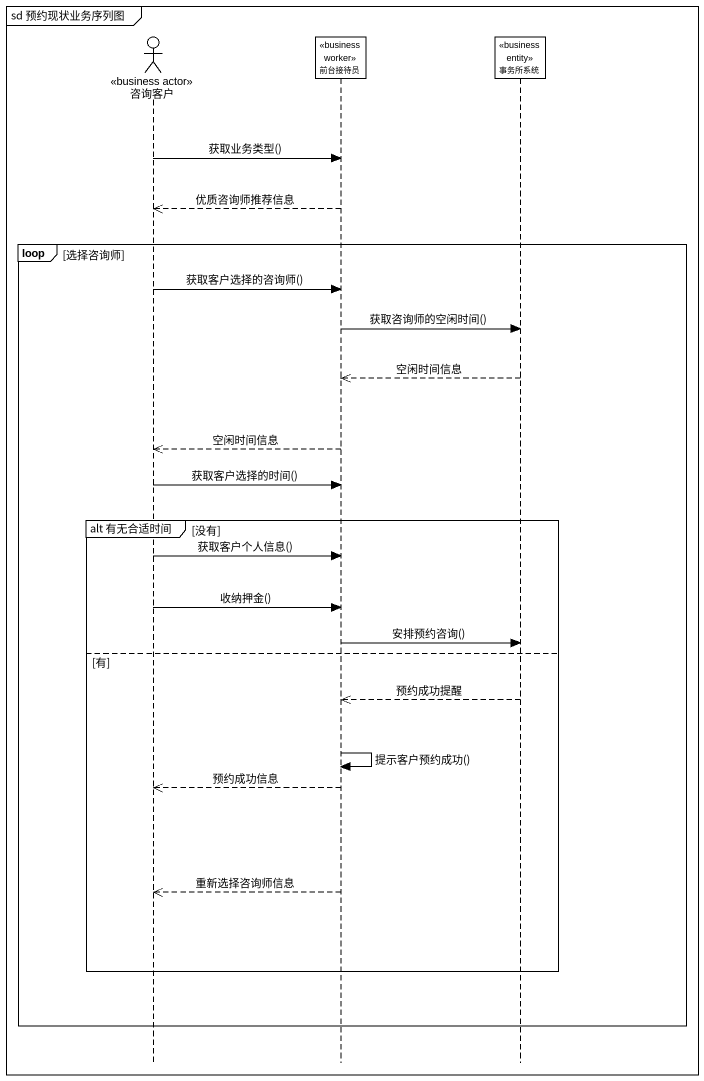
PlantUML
@startuml
mainframe sd 预约现状业务序列图
hide footbox
actor 咨询客户 <<business actor>>
participant 前台接待员 <<business worker>>
participant 事务所系统 <<business entity>>

咨询客户 -> 前台接待员 : 获取业务类型()
前台接待员 -->> 咨询客户 : 优质咨询师推荐信息
loop 选择咨询师
  咨询客户 -> 前台接待员 : 获取客户选择的咨询师()
  前台接待员 -> 事务所系统 : 获取咨询师的空闲时间()
  事务所系统 -->> 前台接待员 : 空闲时间信息
  前台接待员 -->> 咨询客户 : 空闲时间信息
  咨询客户 -> 前台接待员 : 获取客户选择的时间()
  group alt 有无合适时间 [没有]
    咨询客户 -> 前台接待员 : 获取客户个人信息()
    咨询客户 -> 前台接待员 : 收纳押金()
    前台接待员 -> 事务所系统 : 安排预约咨询()
  else 有
    事务所系统 -->> 前台接待员 : 预约成功提醒
    前台接待员 -> 前台接待员 : 提示客户预约成功()
    前台接待员 -->> 咨询客户 : 预约成功信息
    前台接待员 -->> 咨询客户 : 重新选择咨询师信息
  end
end
@enduml
